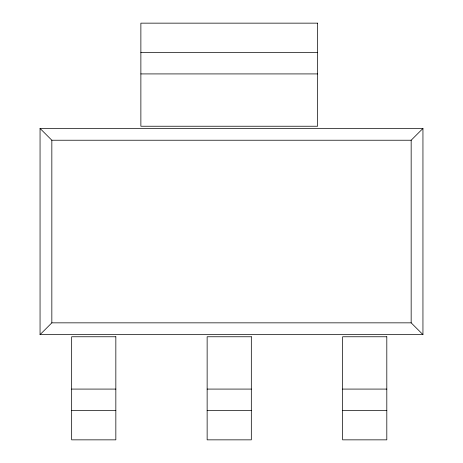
<?xml version="1.0" encoding="UTF-8"?>
<svg xmlns="http://www.w3.org/2000/svg" width="463" height="463" viewBox="0 0 463 463"><rect width="100%" height="100%" fill="white"/><g stroke="black" fill="none" stroke-linecap="round" stroke-linejoin="round"><path stroke-width="0.69" d="M40.055 334.622L51.839 322.844L411.161 322.844L422.945 334.622L422.945 128.454L40.055 128.454L40.055 334.622L422.945 334.622M40.055 128.454L51.839 140.231L411.161 140.231L422.945 128.454M140.874 52.603L317.589 52.603M140.874 73.918L317.589 73.918M71.661 389.082L115.837 389.082M207.14 389.082L251.322 389.082M342.626 389.082L386.808 389.082M71.661 410.397L115.837 410.397M207.14 410.397L251.322 410.397M342.626 410.397L386.808 410.397M411.161 140.231L411.161 322.844M51.839 140.231L51.839 322.844M317.589 23.15L140.874 23.15L140.874 126.237L317.589 126.237L317.589 23.15M115.837 336.763L71.661 336.763L71.661 439.85L115.837 439.85L115.837 336.763M251.322 336.763L207.14 336.763L207.14 439.85L251.322 439.85L251.322 336.763M386.808 336.763L342.626 336.763L342.626 439.85L386.808 439.85L386.808 336.763"/></g></svg>
